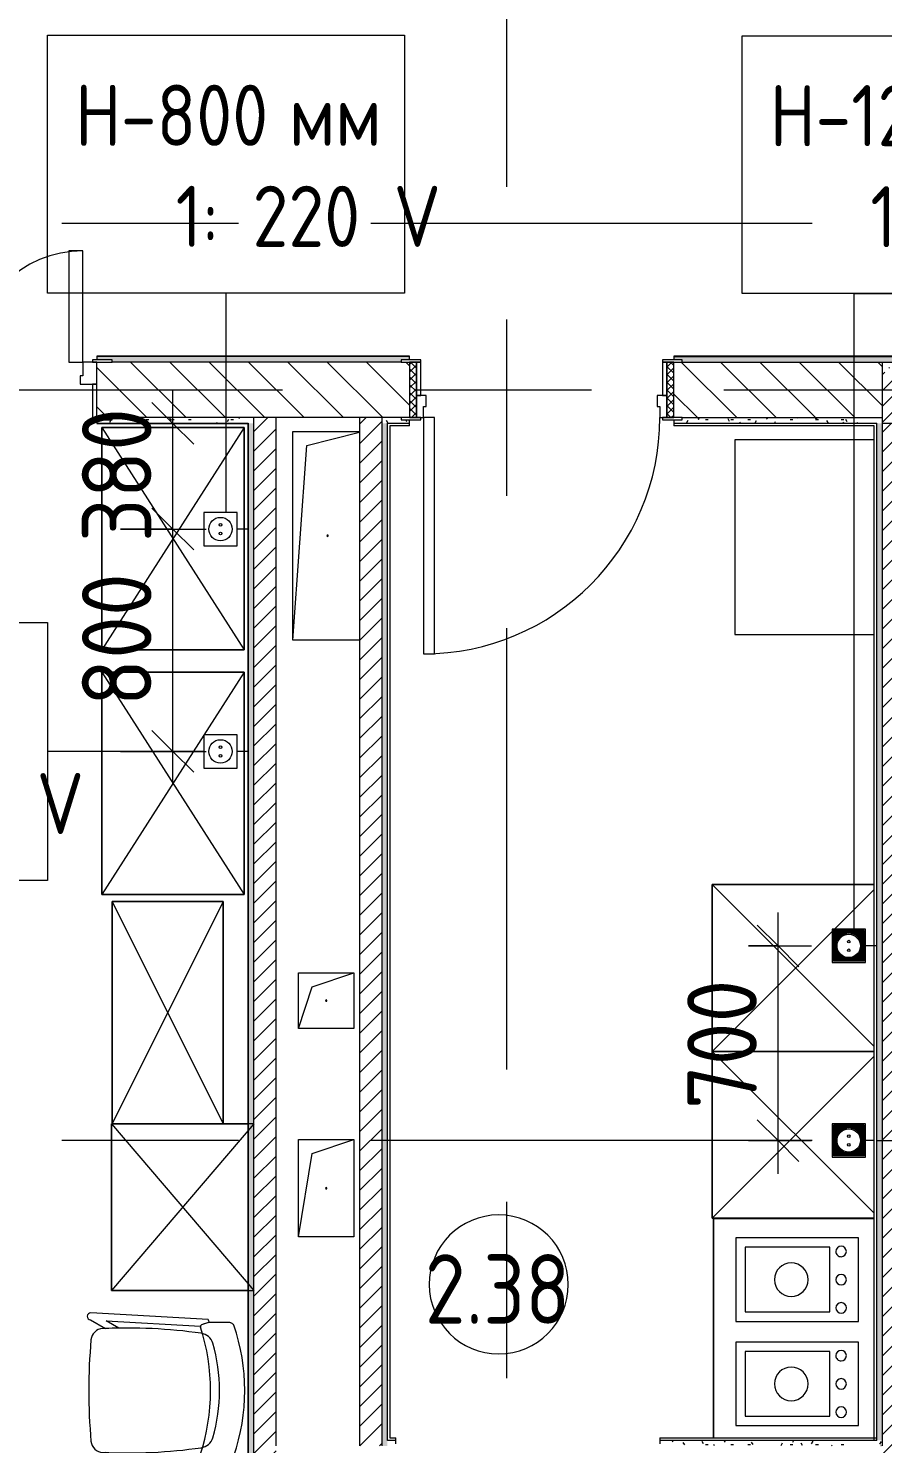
# Model space of a CAD drawing. Header units: millimetres. Extents: x 81609 to 272668, y -8553 to 29000.
# Drawn here: x 91139 to 94211, y 6708 to 11801 of the extents above; entities that cross this region are included whole.
import ezdxf

# ---------------------------------------------------------------- set-up
doc = ezdxf.new("R2010")
doc.units = ezdxf.units.MM
doc.linetypes.add('Осевая', pattern=[3175, 635, -476.25, 1587.5, -476.25])
for name, color, linetype, lineweight in [('A-ANNO-DIMS', 7, 'Continuous', 9), ('A-ANNO-DIMS-100', 7, 'Continuous', 9), ('A-AREA-IDEN', 7, 'Continuous', 9), ('A-DETL-GENF', 7, 'Continuous', 9), ('A-DOOR', 7, 'Continuous', 9), ('A-DOOR-1', 7, 'Continuous', 13), ('A-DOOR-FRAM', 7, 'Continuous', 13), ('A-DOOR-FRAM-1', 7, 'Continuous', 9), ('A-GENM', 7, 'Continuous', 9), ('A-WALL', 7, 'Continuous', 9), ('E-ELEC-FIXT-IDEN', 7, 'Continuous', 9), ('I-WALL', 7, 'Continuous', 9), ('P-SANR-FIXT', 7, 'Continuous', 9), ('Оси-2', 7, 'Осевая', 9), ('Электрические приборы', 7, 'Continuous', 9)]:
    doc.layers.add(name, color=color, linetype=linetype, lineweight=lineweight)
for name, color, linetype, lineweight, true_color in [('A-WALL-1', 7, 'Continuous', 9, 0x3c3c3c), ('A-WALL-FNSH-1', 7, 'Continuous', 9, 0x3c3c3c), ('I-FURN-1', 7, 'Continuous', 9, 0xf0f0f0), ('Оси розеток', 7, 'Continuous', 9, 0xff1e23)]:
    doc.layers.add(name, color=color, linetype=linetype, lineweight=lineweight, true_color=true_color)
doc.styles.add('GOST Common', font='GOST_Common.ttf', dxfattribs={"width": 0.9, "height": 220})
doc.styles.add('GOST Common_1', font='GOST_Common.ttf', dxfattribs={"width": 0.9, "height": 250})
doc.styles.add('ISOCPEUR', font='isocpeur.ttf', dxfattribs={"width": 0.9, "height": 250})
doc.dimstyles.new('ISO-2_5_0_9К_БОЛЬШОЙ', dxfattribs={"dimscale": 304.8, "dimtxt": 248.995294, "dimasz": 0.492126, "dimexe": 0.393701, "dimexo": 0.984252, "dimgap": 0, "dimtad": 1, "dimdec": 0, "dimrnd": 10, "dimzin": 0, "dimdsep": 46, "dimtxsty": 'ISOCPEUR', "dimblk1": 'OBLIQUE', "dimblk2": 'OBLIQUE', "dimsah": 1, "dimcen": 0.09, "dimdle": 0.393701, "dimazin": 0, "dimtfac": 1, "dimtdec": 4, "dimtix": 1, "dimtmove": 0, "dimatfit": 3, "dimfxl": 1, "dimtvp": 1, "dimtolj": 1, "dimtzin": 0, "dimarcsym": 2})
pattern_1 = [(45, (0, 0), (-35.35534, 35.35534), [])]
pattern_2 = [(0, (0, 0), (121.92, 30.48), [10.058, -81.382, 10.058, -81.382, -487.68]), (0, (0, 0), (121.92, 30.48), [-182.88, 10.058, -172.822, 10.058, -81.382, -213.36]), (0, (0, 0), (121.92, 30.48), [-457.2, 10.058, -50.902, 10.058, -142.342]), (120, (45.72, 15.24), (-87.356454, 90.345817), [10.058, -81.382, 10.058, -81.382, -487.68]), (120, (45.72, 15.24), (-87.356454, 90.345817), [-182.88, 10.058, -172.822, 10.058, -81.382, -213.36]), (120, (45.72, 15.24), (-87.356454, 90.345817), [-457.2, 10.058, -50.902, 10.058, -142.342]), (240, (60.96, 76.2), (-34.563546, -120.825817), [10.058, -81.382, 10.058, -81.382, -487.68]), (240, (60.96, 76.2), (-34.563546, -120.825817), [-182.88, 10.058, -172.822, 10.058, -81.382, -213.36]), (240, (60.96, 76.2), (-34.563546, -120.825817), [-457.2, 10.058, -50.902, 10.058, -142.342])]

# ---------------------------------------------------------------- blocks, each defined once
blk = doc.blocks.new('110_Дверь_СКБ_2Ст - Д-2а_п_ Из коридора на лестницу-32215207-План размещения напольных электротехнических лючков и розеток 2 этажа в осях 23-33')
at = {"layer": 'A-DOOR'}
for centre, radius, start, end in [((-637.5, 100), 900, 0, 90), ((662.5, 100), 400, 90, 180)]:
    blk.add_arc(centre, radius, start, end, dxfattribs=at)
at = {"layer": 'A-DOOR-1'}
for p, q in [((-637.5, 1000), (-637.5, 100)), ((-587.5, 1000), (-637.5, 1000)), ((-587.5, 100), (-587.5, 1000)), ((662.5, 500), (612.5, 500)), ((612.5, 500), (612.5, 100)), ((662.5, 100), (662.5, 500)), ((-637.5, 100), (-587.5, 100)), ((612.5, 100), (662.5, 100))]:
    blk.add_line(p, q, dxfattribs=at)
at = {"layer": 'A-DOOR-FRAM'}
for p, q in [((-672.5, 108), (-742.5, 108)), ((-742.5, 108), (-742.5, 100)), ((-672.5, 100), (-672.5, 108)), ((767.5, 108), (697.5, 108)), ((697.5, 108), (697.5, 100)), ((767.5, 100), (767.5, 108)), ((-742.5, 100), (-672.5, 100)), ((-637.5, 100), (-687.5, 100)), ((-687.5, 100), (-687.5, 20)), ((-637.5, 50), (-637.5, 100)), ((662.5, 100), (662.5, 50)), ((712.5, 100), (662.5, 100)), ((697.5, 100), (767.5, 100)), ((712.5, 20), (712.5, 100)), ((-687.5, 20), (-627.5, 20)), ((-672.5, 20), (-687.5, 20)), ((-687.5, 20), (-687.5, -100)), ((-672.5, -100), (-672.5, 20)), ((-627.5, 50), (-637.5, 50)), ((-627.5, 20), (-627.5, 50)), ((662.5, 50), (652.5, 50)), ((652.5, 50), (652.5, 20)), ((652.5, 20), (712.5, 20)), ((712.5, 20), (697.5, 20)), ((697.5, 20), (697.5, -100)), ((712.5, -100), (712.5, 20)), ((-672.5, -100), (-742.5, -100)), ((-742.5, -100), (-742.5, -108)), ((-687.5, -100), (-672.5, -100)), ((-672.5, -108), (-672.5, -100)), ((697.5, -100), (712.5, -100)), ((767.5, -100), (697.5, -100)), ((697.5, -100), (697.5, -108)), ((767.5, -108), (767.5, -100)), ((-742.5, -108), (-672.5, -108)), ((697.5, -108), (767.5, -108))]:
    blk.add_line(p, q, dxfattribs=at)
blk = doc.blocks.new('110_Дверь_СКБ_1Ст_Внутренняя1 - Д-8 950x2100h_охрана-31784688-План размещения напольных электротехнических лючков и розеток 2 этажа в осях 23-33')
at = {"layer": 'A-DOOR'}
h = blk.add_hatch(dxfattribs=at)
h.set_pattern_fill('FP_6', color=256, style=0, pattern_type=2)
h.set_pattern_definition([(135, (1826.41, 164.685), (-14.14214, -14.14214), []), (225, (1826.41, 164.685), (14.14214, -14.14214), [])])
h.paths.add_polyline_path([(487.5, 100), (462.5, 100), (462.5, -100), (487.5, -100)])
at = {"layer": 'A-DOOR-FRAM-1'}
h = blk.add_hatch(dxfattribs=at)
h.set_pattern_fill('FP_7', color=256, style=0, pattern_type=2)
h.set_pattern_definition([(45, (-296.384, 164.685), (-14.1421, 14.1421), []), (135, (-296.384, 164.685), (-14.1421, -14.1421), [])])
h.paths.add_polyline_path([(-437.5, 100), (-462.5, 100), (-462.5, -100), (-437.5, -100)])
at = {"layer": 'A-DOOR'}
blk.add_arc((437.5, 100), 850, 90, 180, dxfattribs=at)
at = {"layer": 'A-DOOR-1'}
for p, q in [((437.5, 950), (397.5, 950)), ((397.5, 950), (397.5, 100)), ((437.5, 100), (437.5, 950)), ((397.5, 100), (437.5, 100))]:
    blk.add_line(p, q, dxfattribs=at)
at = {"layer": 'A-DOOR-FRAM'}
for p, q in [((-422.5, 108), (-492.5, 108)), ((-492.5, 108), (-492.5, 100)), ((-422.5, 100), (-422.5, 108)), ((517.5, 108), (447.5, 108)), ((447.5, 108), (447.5, 100)), ((517.5, 100), (517.5, 108)), ((-492.5, 100), (-422.5, 100)), ((-437.5, 100), (-462.5, 100)), ((-462.5, 100), (-462.5, -100)), ((-412.5, 100), (-437.5, 100)), ((-437.5, 100), (-437.5, 20)), ((-437.5, -100), (-437.5, 100)), ((-422.5, 100), (-437.5, 100)), ((-437.5, 100), (-437.5, 99)), ((-437.5, 99), (-422.5, 99)), ((-422.5, 99), (-422.5, 100)), ((-412.5, 60), (-412.5, 100)), ((-402.5, 60), (-412.5, 60)), ((-402.5, 20), (-402.5, 60)), ((437.5, 60), (427.5, 60)), ((427.5, 60), (427.5, 20)), ((437.5, 100), (437.5, 60)), ((462.5, 100), (437.5, 100)), ((462.5, 100), (447.5, 100)), ((447.5, 100), (447.5, 99)), ((447.5, 100), (517.5, 100)), ((447.5, 99), (462.5, 99)), ((462.5, 20), (462.5, 100)), ((487.5, 100), (462.5, 100)), ((462.5, 100), (462.5, -100)), ((462.5, 99), (462.5, 100)), ((487.5, -100), (487.5, 100)), ((-437.5, 20), (-402.5, 20)), ((-422.5, 20), (-437.5, 20)), ((-437.5, 20), (-437.5, -100)), ((-422.5, -100), (-422.5, 20)), ((427.5, 20), (462.5, 20)), ((462.5, 20), (447.5, 20)), ((447.5, 20), (447.5, -100)), ((462.5, -100), (462.5, 20)), ((-422.5, -100), (-492.5, -100)), ((-492.5, -100), (-492.5, -108)), ((-462.5, -100), (-437.5, -100)), ((-437.5, -100), (-422.5, -100)), ((-422.5, -108), (-422.5, -100)), ((447.5, -100), (462.5, -100)), ((517.5, -100), (447.5, -100)), ((447.5, -100), (447.5, -108)), ((462.5, -100), (487.5, -100)), ((517.5, -108), (517.5, -100)), ((-492.5, -108), (-422.5, -108)), ((447.5, -108), (517.5, -108))]:
    blk.add_line(p, q, dxfattribs=at)
blk = doc.blocks.new('GM_Отверстие прямоугольное _в плите_ - Отверстие-21984790-План размещения напольных электротехнических лючков и розеток 2 этажа в осях 23-33')
at = {"layer": 'A-GENM'}
for p, q in [((-125, -375), (-125, 375)), ((-125, 375), (115, 375)), ((-75, 325), (115, 372.5)), ((-125, -375), (-75, 325)), ((115, -375), (-125, -375))]:
    blk.add_line(p, q, dxfattribs=at)
for start, end in [(360, 180), (180, 360)]:
    blk.add_arc((0, 0), 2.5, start, end, dxfattribs=at)
blk = doc.blocks.new('GM_Отверстие прямоугольное _в плите_ - Отверстие-21979518-План размещения напольных электротехнических лючков и розеток 2 этажа в осях 23-33')
at = {"layer": 'A-GENM'}
for p, q in [((-100, -100), (-100, 100)), ((-100, 100), (100, 100)), ((-50, 50), (100, 100)), ((100, 100), (100, -100)), ((-100, -100), (-50, 50)), ((100, -100), (-100, -100))]:
    blk.add_line(p, q, dxfattribs=at)
for start, end in [(360, 180), (180, 360)]:
    blk.add_arc((0, 0), 2.5, start, end, dxfattribs=at)
blk = doc.blocks.new('GM_Отверстие прямоугольное _в плите_ - Отверстие-21985006-План размещения напольных электротехнических лючков и розеток 2 этажа в осях 23-33')
at = {"layer": 'A-GENM'}
for p, q in [((-100, -175), (-100, 175)), ((-100, 175), (100, 175)), ((-50, 125), (100, 175)), ((100, 175), (100, -175)), ((-100, -175), (-50, 125)), ((100, -175), (-100, -175))]:
    blk.add_line(p, q, dxfattribs=at)
for start, end in [(360, 180), (180, 360)]:
    blk.add_arc((0, 0), 2.5, start, end, dxfattribs=at)
blk = doc.blocks.new('Шкаф параметрический - 1_162-25590071-План размещения напольных электротехнических лючков и розеток 2 этажа в осях 23-33')
at = {"layer": 'I-FURN-1'}
for p, q in [((0, 0), (800, -512)), ((0, -512), (800, 0)), ((800, 0), (0, 0)), ((0, 0), (0, -512)), ((0, -512), (0, 0)), ((0, 0), (800, 0)), ((800, -512), (800, 0)), ((800, 0), (800, -512)), ((0, -512), (800, -512)), ((800, -512), (0, -512))]:
    blk.add_line(p, q, dxfattribs=at)
blk = doc.blocks.new('Шкаф параметрический - 1_158А-V67-План размещения напольных электротехнических лючков и розеток 2 этажа в осях 23-33')
at = {"layer": 'I-FURN-1'}
for p, q in [((0, 0), (800, -400)), ((0, -400), (800, 0)), ((800, 0), (0, 0)), ((0, 0), (0, -400)), ((0, -400), (0, 0)), ((0, 0), (800, 0)), ((800, -400), (800, 0)), ((800, 0), (800, -400)), ((0, -400), (800, -400)), ((800, -400), (0, -400))]:
    blk.add_line(p, q, dxfattribs=at)
blk = doc.blocks.new('Шкаф параметрический - 1_275-V68-План размещения напольных электротехнических лючков и розеток 2 этажа в осях 23-33')
at = {"layer": 'I-FURN-1'}
for p, q in [((0, 0), (600, -512)), ((0, -512), (600, 0)), ((600, 0), (0, 0)), ((0, 0), (0, -110)), ((600, -512), (600, 0)), ((0, -110), (0, -20)), ((600, -20), (600, -512)), ((0, -110), (0, -510)), ((0, -510), (0, -110)), ((0, -510), (0, -512)), ((0, -512), (0, -510)), ((0, -512), (600, -512)), ((600, -512), (0, -512))]:
    blk.add_line(p, q, dxfattribs=at)
blk = doc.blocks.new('Chair_1 noor 78578 - 1_1-25531733-План размещения напольных электротехнических лючков и розеток 2 этажа в осях 23-33')
at = {"layer": 'I-FURN-1'}
for p, q in [((-130.5, 405.7), (-130.5, 344.8)), ((359.1, 344.8), (359.1, 405.7)), ((-141.2, 329.7), (-165.1, -92)), ((393.7, -92), (369.8, 329.7)), ((-136.5, -37.1), (-117.3, 302)), ((345.9, 302), (365.1, -37.1)), ((-110.2, 8.6), (-136.5, -37.1)), ((365.1, -37.1), (338.8, 8.6)), ((-139.7, -93.5), (-108.8, -39.9)), ((337.4, -39.9), (368.3, -93.5))]:
    blk.add_line(p, q, dxfattribs=at)
for centre, radius, start, end in [((114.3, -271.9), 732.8, 71.3174, 108.6833), ((114.3, -239.2), 609.6, 73.8265, 106.1735), ((114.3, -279.3), 660.4, 111.7, 112.7563), ((-37.4, 344.8), 93.1, 180, 204.9864), ((-37.4, 344.8), 93.1, 186.4785, 204.9864), ((114.3, -408), 746, 71.9445, 107.8276), ((-41.4, 297.5), 50.8, 106.1735, 171.9659), ((270, 297.5), 50.8, 8.0341, 73.8265), ((266, 344.8), 93.1, 334.477, 360), ((266, 344.8), 93.1, 335.0136, 353.5215), ((114.3, -279.3), 660.4, 67.2437, 68.3), ((-116, 308.2), 6.35, 204.9864, 258.4091), ((-116, 308.2), 6.35, 204.9864, 287.8276), ((1798.9, 37.7), 1909.3, 171.9659, 182.6261), ((-1570.3, 37.7), 1909.3, 357.3739, 8.0341), ((344.3, 307.4), 6.35, 281.4186, 334.477), ((344.6, 308.2), 6.35, 281.5909, 335.0136), ((1798.9, 37.7), 1909.3, 180.8761, 182.3307), ((-1570.3, 37.7), 1909.3, 357.6693, 359.1239), ((-64, -47.7), 44.5, 182.6261, 265.0912), ((292.6, -47.7), 44.4, 275.9396, 357.3739), ((-152.4, -92.7), 12.7, 176.75, 356.75), ((114.8, 2033.8), 2133.6, 265.0912, 274.9044), ((381, -92.7), 12.7, 183.25, 3.25)]:
    blk.add_arc(centre, radius, start, end, dxfattribs=at)
for points in [[(-120.4, 422.3), (-122, 420.8), (-124.7, 417.8), (-127.8, 413.5), (-129.8, 409.4), (-130.4, 406.9), (-130.5, 405.7)], [(359.1, 405.7), (359, 406.9), (358.4, 409.4), (356.4, 413.5), (353.3, 417.8), (350.6, 420.8), (349, 422.3)]]:
    blk.add_open_spline(points, degree=3, dxfattribs=at)
blk = doc.blocks.new('Стол базовый прямоугольный - 1_196-25596001-План размещения напольных электротехнических лючков и розеток 2 этажа в осях 23-33')
at = {"layer": 'I-FURN-1'}
for p, q in [((350, 250), (-350, 250)), ((-350, 250), (-350, -250)), ((350, -250), (350, 250)), ((-350, -250), (350, -250))]:
    blk.add_line(p, q, dxfattribs=at)
blk = doc.blocks.new('Шкаф параметрический - 1_280-25596496-План размещения напольных электротехнических лючков и розеток 2 этажа в осях 23-33')
at = {"layer": 'I-FURN-1'}
for p, q in [((0, 0), (582.7, 582.7)), ((0, 582.7), (0, 0)), ((0, 0), (0, 582.7)), ((17.3, 582.7), (600, 0)), ((600, 0), (600, 582.7)), ((600, 582.7), (600, 0)), ((0, 0), (600, 0)), ((600, 0), (0, 0))]:
    blk.add_line(p, q, dxfattribs=at)
blk = doc.blocks.new('Мойка кухонная - Мойка Steel Hammer SH R 5151 GLOWE-25557159-План размещения напольных электротехнических лючков и розеток 2 этажа в осях 23-33')
at = {"layer": 'P-SANR-FIXT'}
for p, q in [((150, 0), (-150, 0)), ((-150, 0), (-150, -440)), ((150, -440), (150, 0)), ((116.1, -102.3), (-116.6, -102.3)), ((-116.6, -102.3), (-116.6, -406.4)), ((116.1, -406.4), (116.1, -102.3)), ((-116.6, -406.4), (116.1, -406.4)), ((-150, -440), (150, -440))]:
    blk.add_line(p, q, dxfattribs=at)
for centre, radius, start, end in [((-101.6, -61.9), 19, 90, 180), ((-101.6, -61.9), 19, 360, 90), ((0, -61.9), 19, 360, 180), ((101.6, -61.9), 19.1, 360, 180), ((-101.6, -61.9), 19, 180, 270), ((-101.6, -61.9), 19.1, 270, 360), ((0, -61.9), 19, 180, 360), ((101.6, -61.9), 19.1, 180, 360), ((0, -241.3), 60.5, 360, 180), ((0, -241.3), 60.5, 180, 360)]:
    blk.add_arc(centre, radius, start, end, dxfattribs=at)
blk = doc.blocks.new('Блок Розеток и Выключателей - Блок Розеток и Выключателей_SK1-27371264-План размещения напольных электротехнических лючков и розеток 2 этажа в осях 23-33')
at = {"layer": 'A-DETL-GENF'}
for p, q in [((60, 160), (-60, 160)), ((-60, 160), (-60, 40)), ((60, 40), (60, 160)), ((-60, 40), (60, 40))]:
    blk.add_line(p, q, dxfattribs=at)
for centre, radius in [((0, 100), 42), ((-15.6, 100), 4.8), ((15.6, 100), 4.8)]:
    blk.add_circle(centre, radius, dxfattribs=at)
at = {"layer": 'Оси розеток'}
for p, q in [((0, 15.1), (0, 40)), ((0, 0), (0, 15.1))]:
    blk.add_line(p, q, dxfattribs=at)
blk = doc.blocks.new('Блок Розеток и Выключателей - Блок Розеток и Выключателей_SK2-27368982-План размещения напольных электротехнических лючков и розеток 2 этажа в осях 23-33')
at = {"layer": 'A-DETL-GENF'}
for p, q in [((60, 160), (-60, 160)), ((-60, 160), (-60, 40)), ((-55.2, 44.8), (-55.2, 155.2)), ((55.2, 155.2), (-55.2, 155.2)), ((-52.8, 47.2), (-52.8, 152.8)), ((52.8, 152.8), (-52.8, 152.8)), ((52.8, 47.2), (52.8, 152.8)), ((55.2, 44.8), (55.2, 155.2)), ((60, 40), (60, 160)), ((50.4, 150.4), (-50.4, 150.4)), ((-50.4, 49.6), (-50.4, 150.4)), ((48, 148), (-48, 148)), ((-48, 52), (-48, 148)), ((45.6, 145.6), (-45.6, 145.6)), ((-45.6, 54.4), (-45.6, 145.6)), ((-9.6, 143.2), (-43.2, 143.2)), ((-43.2, 143.2), (-43.2, 107.2)), ((-16.8, 140.8), (-40.8, 140.8)), ((-40.8, 140.8), (-40.8, 116.8)), ((-21.6, 138.4), (-38.4, 138.4)), ((-38.4, 138.4), (-38.4, 121.6)), ((-26.4, 136), (-36, 136)), ((-36, 136), (-36, 126.4)), ((-28.8, 133.6), (-33.6, 133.6)), ((-33.6, 133.6), (-33.6, 128.8)), ((9.6, 143.2), (43.2, 143.2)), ((16.8, 140.8), (40.8, 140.8)), ((21.6, 138.4), (38.4, 138.4)), ((26.4, 136), (36, 136)), ((28.8, 133.6), (33.6, 133.6)), ((33.6, 133.6), (33.6, 128.8)), ((36, 136), (36, 126.4)), ((38.4, 138.4), (38.4, 121.6)), ((40.8, 140.8), (40.8, 116.8)), ((43.2, 143.2), (43.2, 107.2)), ((45.6, 54.4), (45.6, 145.6)), ((48, 52), (48, 148)), ((50.4, 49.6), (50.4, 150.4)), ((48, 52), (-48, 52)), ((45.6, 54.4), (-45.6, 54.4)), ((-43.2, 56.8), (-43.2, 92.8)), ((-9.6, 56.8), (-43.2, 56.8)), ((-40.8, 59.2), (-40.8, 83.2)), ((-16.8, 59.2), (-40.8, 59.2)), ((-38.4, 61.6), (-38.4, 78.4)), ((-21.6, 61.6), (-38.4, 61.6)), ((-36, 64), (-36, 73.6)), ((-26.4, 64), (-36, 64)), ((-33.6, 66.4), (-33.6, 71.2)), ((-28.8, 66.4), (-33.6, 66.4)), ((9.6, 56.8), (43.2, 56.8)), ((16.8, 59.2), (40.8, 59.2)), ((21.6, 61.6), (38.4, 61.6)), ((26.4, 64), (36, 64)), ((28.8, 66.4), (33.6, 66.4)), ((33.6, 66.4), (33.6, 71.2)), ((36, 64), (36, 73.6)), ((38.4, 61.6), (38.4, 78.4)), ((40.8, 59.2), (40.8, 83.2)), ((43.2, 56.8), (43.2, 92.8)), ((-60, 40), (60, 40)), ((55.2, 44.8), (-55.2, 44.8)), ((52.8, 47.2), (-52.8, 47.2)), ((50.4, 49.6), (-50.4, 49.6))]:
    blk.add_line(p, q, dxfattribs=at)
for centre, radius in [((0, 100), 42), ((-15.6, 100), 4.8), ((15.6, 100), 4.8)]:
    blk.add_circle(centre, radius, dxfattribs=at)
at = {"layer": 'Оси розеток'}
blk.add_line((0, 0), (0, 40), dxfattribs=at)
blk = doc.blocks.new('Блок Розеток и Выключателей - Блок Розеток и Выключателей_SK2-V144-План размещения напольных электротехнических лючков и розеток 2 этажа в осях 23-33')
at = {"layer": 'A-DETL-GENF'}
for p, q in [((60, 160), (-60, 160)), ((-60, 160), (-60, 40)), ((-55.2, 44.8), (-55.2, 155.2)), ((55.2, 155.2), (-55.2, 155.2)), ((-52.8, 47.2), (-52.8, 152.8)), ((52.8, 152.8), (-52.8, 152.8)), ((52.8, 47.2), (52.8, 152.8)), ((55.2, 44.8), (55.2, 155.2)), ((60, 40), (60, 160)), ((50.4, 150.4), (-50.4, 150.4)), ((-50.4, 49.6), (-50.4, 150.4)), ((48, 148), (-48, 148)), ((-48, 52), (-48, 148)), ((45.6, 145.6), (-45.6, 145.6)), ((-45.6, 54.4), (-45.6, 145.6)), ((-9.6, 143.2), (-43.2, 143.2)), ((-43.2, 143.2), (-43.2, 107.2)), ((-16.8, 140.8), (-40.8, 140.8)), ((-40.8, 140.8), (-40.8, 116.8)), ((-21.6, 138.4), (-38.4, 138.4)), ((-38.4, 138.4), (-38.4, 121.6)), ((-26.4, 136), (-36, 136)), ((-36, 136), (-36, 126.4)), ((-28.8, 133.6), (-33.6, 133.6)), ((-33.6, 133.6), (-33.6, 128.8)), ((9.6, 143.2), (43.2, 143.2)), ((16.8, 140.8), (40.8, 140.8)), ((21.6, 138.4), (38.4, 138.4)), ((26.4, 136), (36, 136)), ((28.8, 133.6), (33.6, 133.6)), ((33.6, 133.6), (33.6, 128.8)), ((36, 136), (36, 126.4)), ((38.4, 138.4), (38.4, 121.6)), ((40.8, 140.8), (40.8, 116.8)), ((43.2, 143.2), (43.2, 107.2)), ((45.6, 54.4), (45.6, 145.6)), ((48, 52), (48, 148)), ((50.4, 49.6), (50.4, 150.4)), ((48, 52), (-48, 52)), ((45.6, 54.4), (-45.6, 54.4)), ((-43.2, 56.8), (-43.2, 92.8)), ((-9.6, 56.8), (-43.2, 56.8)), ((-40.8, 59.2), (-40.8, 83.2)), ((-16.8, 59.2), (-40.8, 59.2)), ((-38.4, 61.6), (-38.4, 78.4)), ((-21.6, 61.6), (-38.4, 61.6)), ((-36, 64), (-36, 73.6)), ((-26.4, 64), (-36, 64)), ((-33.6, 66.4), (-33.6, 71.2)), ((-28.8, 66.4), (-33.6, 66.4)), ((9.6, 56.8), (43.2, 56.8)), ((16.8, 59.2), (40.8, 59.2)), ((21.6, 61.6), (38.4, 61.6)), ((26.4, 64), (36, 64)), ((28.8, 66.4), (33.6, 66.4)), ((33.6, 66.4), (33.6, 71.2)), ((36, 64), (36, 73.6)), ((38.4, 61.6), (38.4, 78.4)), ((40.8, 59.2), (40.8, 83.2)), ((43.2, 56.8), (43.2, 92.8)), ((-60, 40), (60, 40)), ((55.2, 44.8), (-55.2, 44.8)), ((52.8, 47.2), (-52.8, 47.2)), ((50.4, 49.6), (-50.4, 49.6))]:
    blk.add_line(p, q, dxfattribs=at)
for centre, radius in [((0, 100), 42), ((-15.6, 100), 4.8), ((15.6, 100), 4.8)]:
    blk.add_circle(centre, radius, dxfattribs=at)
at = {"layer": 'Оси розеток'}
blk.add_line((0, 8), (0, 40), dxfattribs=at)
blk = doc.blocks.new('Марка_Помещения - Номер-25198446-План размещения напольных электротехнических лючков и розеток 2 этажа в осях 23-33')
at = {"layer": 'A-AREA-IDEN'}
for start, end in [(360, 180), (180, 360)]:
    blk.add_arc((0, 0), 2.5, start, end, dxfattribs=at)
blk = doc.blocks.new('DIMBLOCK29-План размещения напольных электротехнических лючков и розеток 2 этажа в осях 23-33')
at = {"layer": 'A-ANNO-DIMS-100', "lineweight": 20}
for p, q in [((91658.5, 9999), (91583.5, 10074)), ((91658.5, 9999), (91733.5, 9924)), ((91658.5, 9199), (91583.5, 9274)), ((91658.5, 9199), (91733.5, 9124))]:
    blk.add_line(p, q, dxfattribs=at)
at = {"layer": 'A-ANNO-DIMS-100'}
for p, q in [((91470, 9999), (91778.5, 9999)), ((91658.5, 9999), (91470, 9999)), ((91658.5, 9079), (91658.5, 9999)), ((91470, 9199), (91778.5, 9199)), ((91658.5, 9199), (91470, 9199))]:
    blk.add_line(p, q, dxfattribs=at)
at = {"layer": 'A-ANNO-DIMS-100', "color": 0, "insert": (91331.8, 9362), "char_height": 250, "width": 568.858, "attachment_point": 1, "rotation": 90, "line_spacing_factor": 1.149209, "style": 'ISOCPEUR'}
blk.add_mtext('800', dxfattribs=at)
blk = doc.blocks.new('_Oblique')
at = {"color": 0, "linetype": 'ByBlock', "lineweight": -2}
blk.add_line((-0.5, -0.5), (0.5, 0.5), dxfattribs=at)
blk = doc.blocks.new('DIMBLOCK30-План размещения напольных электротехнических лючков и розеток 2 этажа в осях 23-33')
at = {"layer": 'A-ANNO-DIMS-100'}
for p, q in [((91658.5, 9999), (91658.5, 10499)), ((91852.4, 10379), (91538.5, 10379)), ((91658.5, 10379), (91852.4, 10379)), ((91470, 9999), (91778.5, 9999)), ((91658.5, 9999), (91470, 9999))]:
    blk.add_line(p, q, dxfattribs=at)
at = {"layer": 'A-ANNO-DIMS-100', "lineweight": 20}
for p, q in [((91658.5, 10379), (91583.5, 10454)), ((91658.5, 10379), (91733.5, 10304)), ((91658.5, 9999), (91583.5, 10074)), ((91658.5, 9999), (91733.5, 9924))]:
    blk.add_line(p, q, dxfattribs=at)
at = {"layer": 'A-ANNO-DIMS-100', "color": 0, "insert": (91331.8, 9952), "char_height": 250, "width": 568.858, "attachment_point": 1, "rotation": 90, "line_spacing_factor": 1.149209, "style": 'ISOCPEUR'}
blk.add_mtext('380', dxfattribs=at)
blk = doc.blocks.new('DIMBLOCK31-План размещения напольных электротехнических лючков и розеток 2 этажа в осях 23-33')
at = {"layer": 'A-ANNO-DIMS-100'}
for p, q in [((93835, 7678.9), (93835, 8618.9)), ((93729, 8498.9), (93955, 8498.9)), ((93835, 8498.9), (93729, 8498.9)), ((93729, 7798.9), (93955, 7798.9)), ((93835, 7798.9), (93729, 7798.9))]:
    blk.add_line(p, q, dxfattribs=at)
at = {"layer": 'A-ANNO-DIMS-100', "lineweight": 20}
for p, q in [((93835, 8498.9), (93760, 8573.9)), ((93835, 8498.9), (93910, 8423.9)), ((93835, 7798.9), (93760, 7873.9)), ((93835, 7798.9), (93910, 7723.9))]:
    blk.add_line(p, q, dxfattribs=at)
at = {"layer": 'A-ANNO-DIMS-100', "color": 0, "insert": (93508.4, 7911.9), "char_height": 250, "width": 568.858, "attachment_point": 1, "rotation": 90, "line_spacing_factor": 1.149209, "style": 'ISOCPEUR'}
blk.add_mtext('700', dxfattribs=at)

msp = doc.modelspace()

# ---------------------------------------------------------------- hatches: boundary and pattern name
at = {"layer": 'I-WALL'}
h = msp.add_hatch(dxfattribs=at)
h.set_pattern_fill('FP_41', color=256, style=0, pattern_type=2)
h.set_pattern_definition(pattern_2)
h.paths.add_polyline_path([(97399, 10600), (97398, 10620), (93460, 10620), (93460, 10608), (93490, 10608), (93490, 10600), (94885, 10600)])
h.paths.add_polyline_path([(92480, 10600), (92480, 10608), (92510, 10608), (92510, 10620), (91385, 10620), (91385, 10608), (91440, 10608), (91440, 10600), (92296.2, 10600)])
h.paths.add_polyline_path([(89930, 10600), (89930, 10608), (89985, 10608), (89985, 10620), (89223.5, 10620), (89223.5, 10600), (89707.4, 10600)])
h = msp.add_hatch(dxfattribs=at)
h.set_pattern_fill('FP_4', color=256, style=0, pattern_type=2)
h.set_pattern_definition([(135, (0, 0), (-70.71068, -70.71068), [])])
h.paths.add_polyline_path([(94210, 10400), (94210, 10600), (93460, 10600), (93460, 10400), (93590.6, 10400)])
h.paths.add_polyline_path([(92410, 10400), (92510, 10400), (92510, 10600), (91385, 10600), (91385, 10400), (92330, 10400)])
h.paths.add_polyline_path([(89930, 10400), (89985, 10400), (89985, 10600), (89610, 10600), (89610, 10400), (89785, 10400)])
h = msp.add_hatch(dxfattribs=at)
h.set_pattern_fill('FP_2', color=256, style=0, pattern_type=2)
h.set_pattern_definition([(45, (0, 0), (-57.024626, 57.024626), []), (45, (57.025, 0), (-57.024626, 57.024626), [100.806, -20.161, 3.353, -16.808])])
h.paths.add_polyline_path([(101610, 10380), (101610, 10600), (94210, 10600), (94210, 10380), (101357.1, 10380)])
h = msp.add_hatch(dxfattribs=at)
h.set_pattern_fill('FP_41', color=256, style=0, pattern_type=2)
h.set_pattern_definition(pattern_2)
h.paths.add_polyline_path([(91930, 10380), (91950, 10380), (91950, 10400), (91440, 10400), (91440, 10392), (91385, 10392), (91385, 10380), (91440, 10380)])
h.paths.add_polyline_path([(89610, 10380), (89985, 10380), (89985, 10392), (89930, 10392), (89930, 10400), (89610, 10400)])
h = msp.add_hatch(dxfattribs=at)
h.set_pattern_fill('FP_5', color=256, style=0, pattern_type=2)
h.set_pattern_definition(pattern_1)
h.paths.add_polyline_path([(91950, 125), (92030, 125), (92029, 3755), (91950, 3755), (91950, 134.8)])
h.paths.add_polyline_path([(92030, 5155), (92030, 10400), (91950, 10400), (91950, 5155), (92029, 5155)])
h = msp.add_hatch(dxfattribs=at)
h.set_pattern_fill('FP_5', color=256, style=0, pattern_type=2)
h.set_pattern_definition(pattern_1)
h.paths.add_polyline_path([(92330, 6700), (92410, 6700), (92410, 10400), (92330, 10400), (92330, 8220.5)])
h = msp.add_hatch(dxfattribs=at)
h.set_pattern_fill('FP_41', color=256, style=0, pattern_type=2)
h.set_pattern_definition(pattern_2)
h.paths.add_polyline_path([(94190, 10380), (94210, 10380), (94210, 10400), (93490, 10399.2), (93490, 10392), (93460, 10392), (93460, 10380), (94181, 10380)])
h.paths.add_polyline_path([(92439, 10380), (92510, 10380), (92510, 10392), (92480, 10392.5), (92480, 10400), (92410, 10400), (92410, 10380), (92430, 10380)])
h = msp.add_hatch(dxfattribs=at)
h.set_pattern_fill('FP_41', color=256, style=0, pattern_type=2)
h.set_pattern_definition(pattern_2)
h.paths.add_polyline_path([(91930, 100), (91950, 100), (91950, 3700), (91942, 3700), (91942, 3755), (91930, 3755), (91930, 120)])
h.paths.add_polyline_path([(91942, 5155), (91942, 5210), (91950, 5210), (91950, 10380), (91930, 10379), (91930, 5155)])
h = msp.add_hatch(dxfattribs=at)
h.set_pattern_fill('FP_41', color=256, style=0, pattern_type=2)
h.set_pattern_definition(pattern_2)
h.paths.add_polyline_path([(92410, 6700), (92430, 6700), (92430, 10380), (92410, 10380), (92410, 6708)])
h = msp.add_hatch(dxfattribs=at)
h.set_pattern_fill('FP_41', color=256, style=0, pattern_type=2)
h.set_pattern_definition(pattern_2)
h.paths.add_polyline_path([(94210, 6720), (94210, 10380), (94190, 10380), (94190, 6720)])
h = msp.add_hatch(dxfattribs=at)
h.set_pattern_fill('FP_5', color=256, style=0, pattern_type=2)
h.set_pattern_definition(pattern_1)
h.paths.add_polyline_path([(94237.8, 5400), (94290, 5400), (94290, 10380), (94210, 10380), (94210, 5400)])
h = msp.add_hatch(dxfattribs=at)
h.set_pattern_fill('FP_41', color=256, style=0, pattern_type=2)
h.set_pattern_definition(pattern_2)
h.paths.add_polyline_path([(94076, 6700), (94210, 6700), (94210, 6720), (93410, 6720), (93410, 6708), (93440, 6708), (93440, 6700), (93914.2, 6700)])
h.paths.add_polyline_path([(92460, 6708), (92460, 6720), (92430, 6720), (92430, 6708), (92448, 6708)])

# ---------------------------------------------------------------- linework, layer by layer
at = {"layer": 'A-WALL'}
for p, q in [((92480, 10600), (91440, 10600)), ((93460, 10620), (97399, 10620)), ((94210, 6700), (94210, 10600)), ((91950, 10400), (91440, 10400)), ((92480, 10400), (91950, 10400)), ((91950, 5210), (91950, 10400)), ((92410, 10400), (92410, 6700)), ((93490, 10400), (94210, 10400)), ((91385, 10380), (91930, 10380)), ((91930, 10380), (91930, 10379))]:
    msp.add_line(p, q, dxfattribs=at)
at = {"layer": 'A-WALL-1'}
for p, q in [((92510, 10620), (91385, 10620)), ((91385, 10620), (91385, 10608)), ((92510, 10608), (92510, 10620)), ((93460, 10620), (93460, 10608)), ((93490, 10600), (97419, 10600)), ((91385, 10392), (91385, 10380)), ((92030, 6700), (92030, 10400)), ((92330, 10400), (92330, 6700)), ((92510, 10380), (92510, 10392)), ((93460, 10392), (93460, 10380)), ((94210, 10380), (101610, 10380)), ((92460, 6708), (92460, 6720)), ((93410, 6720), (93410, 6708))]:
    msp.add_line(p, q, dxfattribs=at)
at = {"layer": 'A-WALL-FNSH-1'}
for p, q in [((92510, 10621), (91385, 10621)), ((91385, 10621), (91385, 10620)), ((92510, 10620), (92510, 10621)), ((97398, 10621), (93460, 10621)), ((93460, 10621), (93460, 10620)), ((91385, 10380), (91385, 10379)), ((91385, 10379), (91929, 10379)), ((91929, 10379), (91929, 5155)), ((91930, 5155), (91930, 10379))]:
    msp.add_line(p, q, dxfattribs=at)
at = {"layer": 'E-ELEC-FIXT-IDEN'}
for p, q in [((91850, 10059), (91850, 10847.8)), ((94109, 10846.3), (94627.8, 10846.3)), ((94109, 8558.9), (94109, 10846.3)), ((91770, 9199), (91208.2, 9199)), ((94189, 7798.9), (94830.7, 7798.9))]:
    msp.add_line(p, q, dxfattribs=at)
at = {"layer": 'E-ELEC-FIXT-IDEN', "flags": 128}
for points in [[(91208.2, 11775.8), (92491.8, 11775.8), (92491.8, 10847.8), (91208.2, 10847.8)], [(93706.1, 11774.3), (95549.5, 11774.3), (95549.5, 10846.3), (93706.1, 10846.3)], [(89924.6, 9663), (91208.2, 9663), (91208.2, 8735), (89924.6, 8735)]]:
    msp.add_lwpolyline(points, close=True, dxfattribs=at)
at = {"layer": 'I-FURN-1'}
for p, q in [((94181, 7518.2), (93603.4, 7518.2)), ((93603.4, 7518.2), (93603.4, 6729)), ((93603.4, 6729), (93603.4, 7518.2)), ((93603.4, 7518.2), (94181, 7518.2))]:
    msp.add_line(p, q, dxfattribs=at)
at = {"layer": 'I-WALL'}
for p, q in [((92430, 10380), (92510, 10380)), ((92430, 6720), (92430, 10380)), ((92510, 10371), (92439, 10371)), ((92439, 10371), (92439, 6729)), ((92510, 10371), (92510, 10380)), ((93460, 10380), (94190, 10380)), ((93460, 10380), (93460, 10371)), ((94181, 10371), (93460, 10371)), ((94181, 6720.5), (94181, 10371)), ((94190, 6720), (94190, 10380)), ((92439, 6729), (92460, 6729)), ((92460, 6720), (92460, 6729)), ((93410, 6729), (94190, 6729)), ((93410, 6729), (93410, 6720)), ((92460, 6720), (92430, 6720)), ((94190, 6720), (93410, 6720)), ((94181, 6720.5), (94190, 6720.5))]:
    msp.add_line(p, q, dxfattribs=at)
at = {"layer": 'Оси-2'}
for p, q in [((92860, 593.7), (92860, 19415.1)), ((84909.3, 11100), (120319, 11100)), ((86179.3, 10500), (120319, 10500)), ((84909.3, 7800), (122760, 7800))]:
    msp.add_line(p, q, dxfattribs=at)

# ---------------------------------------------------------------- block references
at = {"layer": 'A-AREA-IDEN', "xscale": 99.99999999999993, "yscale": 99.99999999999993, "zscale": 99.99999999999993}
msp.add_blockref('Марка_Помещения - Номер-25198446-План размещения напольных электротехнических лючков и розеток 2 этажа в осях 23-33', (92830.6, 7281), dxfattribs=at)
at = {"layer": 'A-DOOR'}
msp.add_blockref('110_Дверь_СКБ_2Ст - Д-2а_п_ Из коридора на лестницу-32215207-План размещения напольных электротехнических лючков и розеток 2 этажа в осях 23-33', (90672.5, 10500), dxfattribs=at)
at = {"layer": 'A-DOOR', "rotation": 180}
msp.add_blockref('110_Дверь_СКБ_1Ст_Внутренняя1 - Д-8 950x2100h_охрана-31784688-План размещения напольных электротехнических лючков и розеток 2 этажа в осях 23-33', (92997.5, 10500), dxfattribs=at)
at = {"layer": 'A-GENM'}
for name, p in [('GM_Отверстие прямоугольное _в плите_ - Отверстие-21984790-План размещения напольных электротехнических лючков и розеток 2 этажа в осях 23-33', (92215, 9974.8)), ('GM_Отверстие прямоугольное _в плите_ - Отверстие-21979518-План размещения напольных электротехнических лючков и розеток 2 этажа в осях 23-33', (92210, 8302.4)), ('GM_Отверстие прямоугольное _в плите_ - Отверстие-21985006-План размещения напольных электротехнических лючков и розеток 2 этажа в осях 23-33', (92210, 7627))]:
    msp.add_blockref(name, p, dxfattribs=at)
at = {"layer": 'I-FURN-1'}
for name, p, rotation in [('Шкаф параметрический - 1_162-25590071-План размещения напольных электротехнических лючков и розеток 2 этажа в осях 23-33', (91914.9, 10364.6), 270.0000000000006), ('Стол базовый прямоугольный - 1_196-25596001-План размещения напольных электротехнических лючков и розеток 2 этажа в осях 23-33', (93930.1, 9970.2), 90), ('Шкаф параметрический - 1_162-25590071-План размещения напольных электротехнических лючков и розеток 2 этажа в осях 23-33', (91914.9, 9484.6), 270.0000000000006), ('Шкаф параметрический - 1_280-25596496-План размещения напольных электротехнических лючков и розеток 2 этажа в осях 23-33', (93598.3, 8719.6), 269.9999999999994), ('Шкаф параметрический - 1_158А-V67-План размещения напольных электротехнических лючков и розеток 2 этажа в осях 23-33', (91840, 8659.3), 270.0000000000006), ('Шкаф параметрический - 1_280-25596496-План размещения напольных электротехнических лючков и розеток 2 этажа в осях 23-33', (93598.3, 8119.6), 269.9999999999994), ('Шкаф параметрический - 1_275-V68-План размещения напольных электротехнических лючков и розеток 2 этажа в осях 23-33', (91950, 7859.3), 270.0000000000006), ('Chair_1 noor 78578 - 1_1-25531733-План размещения напольных электротехнических лючков и розеток 2 этажа в осях 23-33', (91456.1, 7013.7), 269.9999999999994)]:
    msp.add_blockref(name, p, dxfattribs=dict(at, rotation=rotation))
at = {"layer": 'P-SANR-FIXT', "rotation": 269.9999999999999}
for p in [(94123.7, 7298.2), (94123.7, 6923.2)]:
    msp.add_blockref('Мойка кухонная - Мойка Steel Hammer SH R 5151 GLOWE-25557159-План размещения напольных электротехнических лючков и розеток 2 этажа в осях 23-33', p, dxfattribs=at)
at = {"layer": 'Электрические приборы', "rotation": 90.0000000000001}
for name, p in [('Блок Розеток и Выключателей - Блок Розеток и Выключателей_SK1-27371264-План размещения напольных электротехнических лючков и розеток 2 этажа в осях 23-33', (91930, 9999)), ('Блок Розеток и Выключателей - Блок Розеток и Выключателей_SK1-27371264-План размещения напольных электротехнических лючков и розеток 2 этажа в осях 23-33', (91930, 9199)), ('Блок Розеток и Выключателей - Блок Розеток и Выключателей_SK2-27368982-План размещения напольных электротехнических лючков и розеток 2 этажа в осях 23-33', (94189, 8498.9)), ('Блок Розеток и Выключателей - Блок Розеток и Выключателей_SK2-V144-План размещения напольных электротехнических лючков и розеток 2 этажа в осях 23-33', (94189, 7798.9))]:
    msp.add_blockref(name, p, dxfattribs=at)

# ---------------------------------------------------------------- texts
at = {"layer": 'A-AREA-IDEN', "insert": (92564.9, 7389.5), "char_height": 250, "width": 663.797, "attachment_point": 1, "style": 'GOST Common_1'}
msp.add_mtext('2.38', dxfattribs=at)
at = {"layer": 'E-ELEC-FIXT-IDEN', "char_height": 220, "attachment_point": 1, "style": 'GOST Common'}
for s, insert, width in [('H-800 ', (91308.2, 11598.1), 930.759), ('H-1200 ', (93806.1, 11596.7), 1046.202), ('мм', (92076.2, 11598.1), 375.19), ('   1: 220 V', (91308.2, 11234.3), 1291.519), ('   1: 220 V ip44', (93806.1, 11232.9), 1984.177), ('   1: 220 V', (90024.6, 9121.6), 1291.519)]:
    msp.add_mtext(s, dxfattribs=dict(at, insert=insert, width=width))

# ---------------------------------------------------------------- dimensions: what is measured, and where the dimension line sits
at = {"layer": 'A-ANNO-DIMS'}
for base, p1, p2, override, picture, middle in [((91658.5, 10379), (91770, 9999), (91552.4, 10379), {"dimpost": '<>', "dimfxl": 437.878836}, 'DIMBLOCK30-План размещения напольных электротехнических лючков и розеток 2 этажа в осях 23-33', (91533.5, 10189)), ((91658.5, 9999), (91770, 9199), (91770, 9999), {"dimpost": '<>', "dimfxl": 800}, 'DIMBLOCK29-План размещения напольных электротехнических лючков и розеток 2 этажа в осях 23-33', (91533.5, 9599)), ((93835, 8498.9), (94029, 7798.9), (94029, 8498.9), {"dimpost": '<>', "dimfxl": 700}, 'DIMBLOCK31-План размещения напольных электротехнических лючков и розеток 2 этажа в осях 23-33', (93710, 8148.9))]:
    dim = msp.add_linear_dim(base=base, p1=p1, p2=p2, angle=90, dimstyle='ISO-2_5_0_9К_БОЛЬШОЙ', override=override, dxfattribs=at)
    dim.commit()
    dim.dimension.update_dxf_attribs({"geometry": picture, "text_midpoint": middle})

doc.saveas('drawing.dxf')
